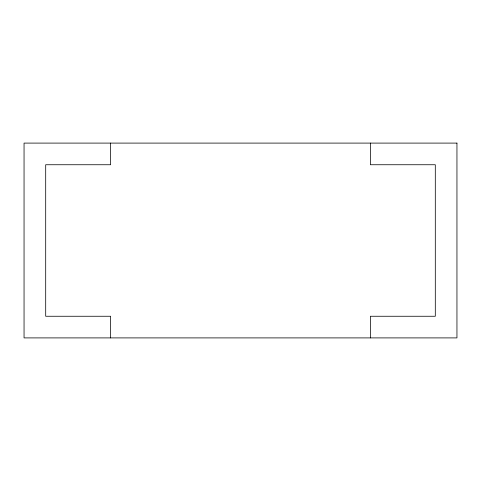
<?xml version="1.0" encoding="UTF-8"?>
<svg xmlns="http://www.w3.org/2000/svg" width="481" height="481" viewBox="0 0 481 481"><rect width="100%" height="100%" fill="white"/><g stroke="black" fill="none" stroke-linecap="round" stroke-linejoin="round"><path stroke-width="0.72" d="M370.37 143.097L370.37 164.742L435.305 164.742L435.305 316.257L370.37 316.257L370.37 337.902M110.63 143.097L110.63 164.742L45.695 164.742L45.695 316.257L110.63 316.257L110.63 337.902M456.95 143.097L24.05 143.097L24.05 337.902L456.95 337.902L456.95 143.097"/></g></svg>
